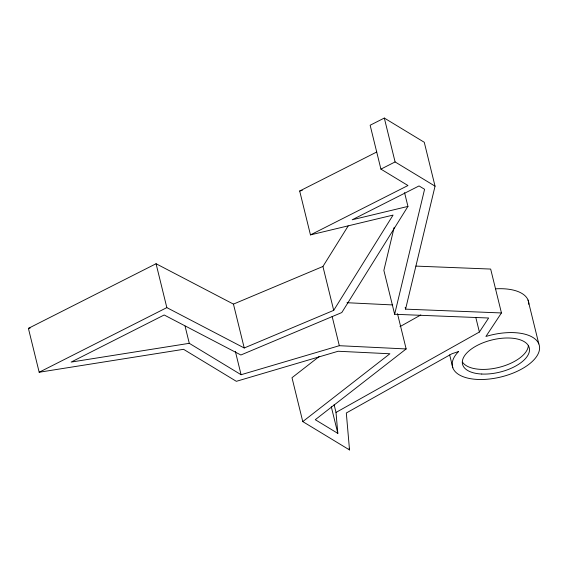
<?xml version="1.0" encoding="UTF-8"?>
<svg xmlns="http://www.w3.org/2000/svg" width="568" height="568" viewBox="0 0 568 568"><rect width="100%" height="100%" fill="white"/><g stroke="black" fill="none" stroke-linecap="round" stroke-linejoin="round"><path stroke-width="0.85" d="M394.192 227.292L383.869 270.396L394.646 314.274L488.643 318.009L479.385 332.031L336.007 412.439L337.825 433.384L315.275 419.702L406.155 348.951L397.486 313.671M394.646 314.274L424.58 189.286L419.049 185.935L352.217 219.773L407.938 206.411L404.558 192.644M415.911 266.101L490.667 269.062L501.445 312.947L405.587 309.141L435.045 186.162L424.268 142.277L384.316 118.059L370.137 125.237L380.915 169.122L407.966 185.523L310.462 234.896L299.684 191.011L376.747 151.997M501.445 312.947L485.917 336.469A44.687 21.527 -13.8 0 1 539.586 348.546A44.687 21.527 -13.8 0 1 483.51 379.459A44.687 21.527 -13.8 0 1 458.561 351.549L451.972 353.736L346.31 412.993L349.526 449.941L302.772 421.598L389.896 353.765L338.145 351.251L236.352 381.32L183.556 349.313L39.178 372.246L28.4 328.368L156.058 263.729L233.448 304.107L322.929 266.477L348.17 225.965M156.058 263.729L166.836 307.615L244.233 347.985L333.707 310.355L393.07 215.087L310.462 234.896M407.938 206.411L341.801 312.556L240.882 355L164.173 314.984L71.149 362.079L189.286 343.32L241.088 374.724L339.323 345.699L406.155 348.951M319.173 356.548L291.995 377.713L302.772 421.598M400 326.628L420.81 314.956M380.915 169.122L395.094 161.937L435.045 186.162M39.178 372.246L166.836 307.615M299.684 191.011L302.268 190.394M28.4 328.368L30.147 328.084M347.005 302.716L392.736 304.938M528.041 300.032L538.819 343.917M475.792 317.406L479.385 332.031M449.657 354.872L452.831 367.78M384.316 118.059L395.094 161.937M405.161 307.423L405.587 309.141M322.929 266.477L333.707 310.355M332.138 316.447L339.323 345.699M349.1 448.223L349.526 449.941M334.105 404.693L336.007 412.439M331.279 406.709L337.825 433.384M233.448 304.107L244.233 347.985M235.379 351.493L241.088 374.724M185.061 326.11L189.286 343.32M528.368 345.323A34.378 16.564 -13.8 0 1 499.357 367.283A34.378 16.564 -13.8 0 1 462.515 362.164M495.679 288.835A44.687 21.527 -13.8 0 1 528.822 304.313M481.749 374.035A34.378 16.564 -13.8 0 0 529.383 348.305A34.378 16.564 -13.8 0 0 476.566 345.784A34.378 16.564 -13.8 0 0 481.749 374.035"/></g></svg>
